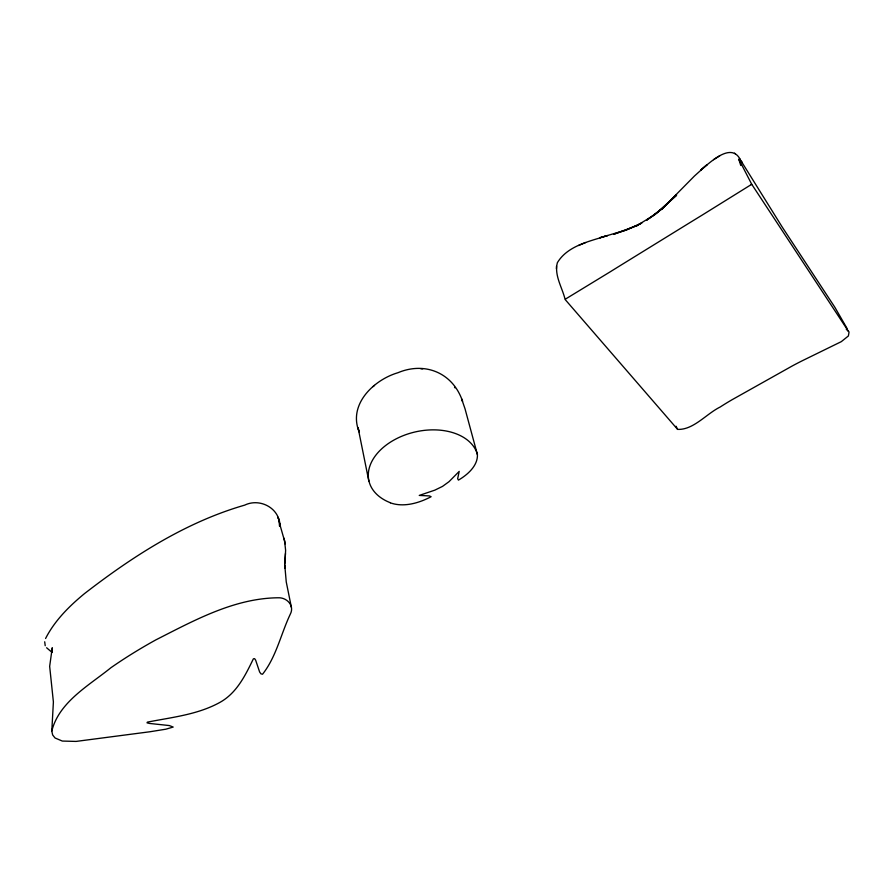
<?xml version="1.0" encoding="UTF-8"?>
<svg xmlns="http://www.w3.org/2000/svg" width="894" height="894" viewBox="0 0 894 894"><rect width="100%" height="100%" fill="white"/><g stroke="black" fill="none" stroke-linecap="round" stroke-linejoin="round"><path stroke-width="1.34" d="M740.757 165.479L738.757 159.11L751.731 184.287L849.032 332.222L848.384 335.965L841.299 341.653L805.103 359.366A314.621 287.767 11.8 0 0 792.062 366.071L732.13 399.696A306.664 282.403 16.5 0 0 720.117 407.049C706.416 413.766 693.409 430.126 677.607 429.388L565.131 299.501C562.337 287.689 554.034 275.285 557.353 262.724C567.679 245.515 589.828 241.335 607.518 235.558L599.818 237.748L626.392 229.982L613.586 234.306L637.009 225.534L625.912 230.127L641.881 222.964L636.696 225.724L653.927 215.197L646.731 220.114L661.158 209.431L676.579 195.171L654.117 215.141M556.437 268.736L556.493 266.244M284.705 568.316L285.611 550.223L284.571 540.948M51.796 731.068C58.982 701.946 89.054 685.452 110.901 667.74A414.391 210.034 -10.8 0 1 155.936 639.836C194.065 620.492 234.239 598.22 278.045 597.784C286.795 597.259 294.875 605.685 290.259 614.245C280.884 634.058 276.212 657.045 262.534 674.232L260.959 673.852L259.64 672.009L255.628 660.107L254.578 658.632L253.371 658.822C245.336 675.395 236.754 693.073 219.857 702.427C197.563 714.731 171.86 717.29 147.309 722.151L147.041 722.844L149.499 723.436L169.324 725.559L173.179 727.057L165.859 729.191L150.058 731.739L76.068 741.417L62.312 741.059L55.048 737.986L52.657 734.957L51.796 731.068L53.394 701.946L49.662 666.365L52.254 647.737L52.333 652.262L51.494 650.296M284.761 563.332L285.454 553.531M279.755 526.175C280.314 508.664 260.277 497.567 244.732 505.121C185.684 522.141 132.748 556.291 84.561 593.56C69.229 606.166 54.679 620.637 45.583 638.484M279.498 526.141L279.163 520.755L280.034 524.968M661.303 209.297L676.546 194.847L661.549 209.364L694.448 176.029L707.143 164.585L700.717 170.106M565.433 299.11L610.233 271.798A406.591 31.905 -32 0 1 623.587 263.518L688.682 223.377A420.985 32.877 -31.8 0 1 702.55 214.873L751.731 184.287L750.915 184.544M700.807 170.039C709.434 163.189 731.147 141.319 740.299 159.635M390.298 502.819C403.708 507.669 419.141 503.031 431.132 496.706L429.343 495.924L419.252 495.421L434.864 490.135L442.508 486.403L449.034 481.665L459.203 471.384L457.661 478.67L458.432 480.112C467.271 474.971 477.921 465.863 477.418 454.633L465.036 408.826L461.662 399.026L462.567 401.305C453.046 372.932 425.075 361.288 397.931 372.731C373.692 379.838 347.8 404.647 359.209 431.947L358.047 427.6L368.82 481.028M374.519 385.415L372.977 386.655M713.568 159.657L719.782 155.791M578.563 245.504L585.637 242.52M422.75 368.853L420.906 368.797M735.337 153.734L734.477 153.187M51.338 651.804L46.6 647.759M846.26 329.227L848.596 331.439M677.607 429.388L676.054 426.237M454.521 387.203L455.001 387.84M739.774 158.875L782.183 226.998L834.817 307.212L847.031 328.4M741.372 161.222L741.897 162.004M279.61 523.616L284.605 541.127M477.418 454.633L476.558 451.794A55.886 37.269 -13.1 0 0 392.5 440.876A55.886 37.269 -13.1 0 0 390.376 502.741M291.399 607.384L286.248 581.916L284.773 565.131M284.035 538.222L285.141 543.898M45.214 645.725L44.7 641.791M661.191 209.364L654.039 215.141L661.158 209.431M277.933 517.335L279.487 521.247L277.933 517.335"/></g></svg>
